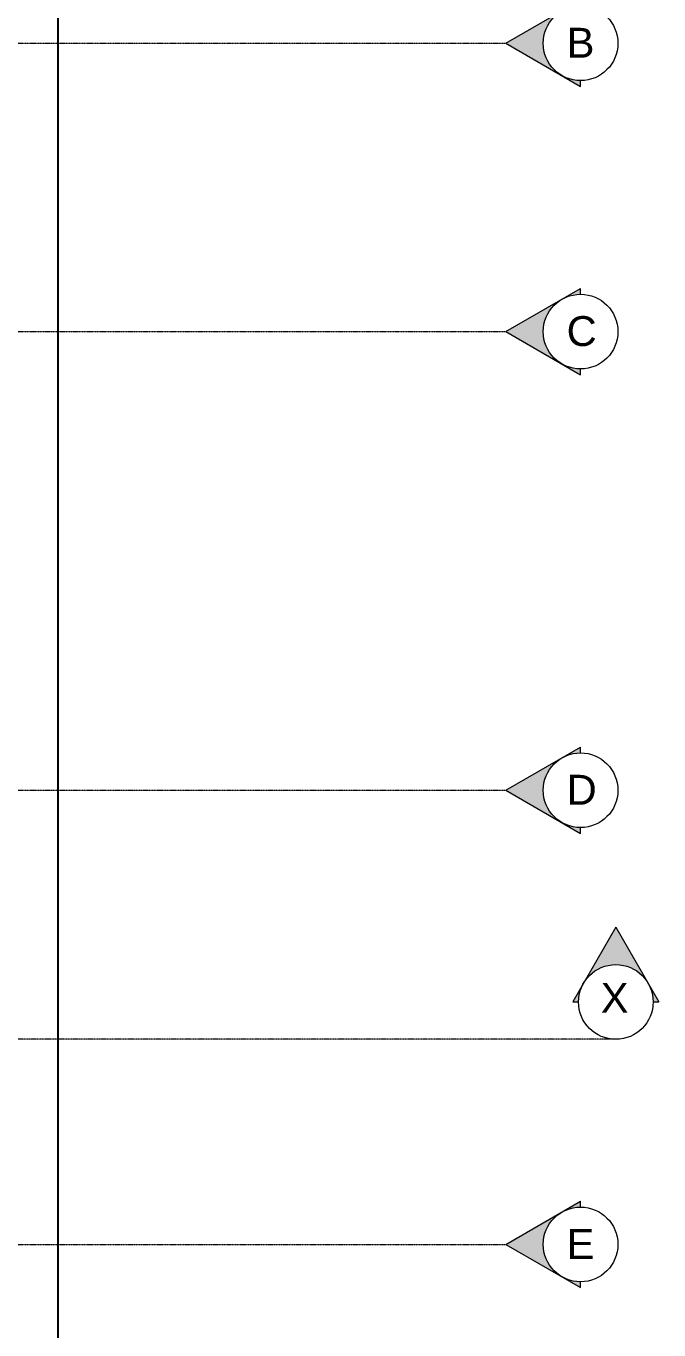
# Model space of a CAD drawing. Header units: millimetres. Extents: x -425671 to 598394, y -194194 to 343585.
# Drawn here: x 59826 to 64064, y 61605 to 70332 of the extents above; entities that cross this region are included whole.
import ezdxf

# ---------------------------------------------------------------- set-up
doc = ezdxf.new("R2010")
doc.units = ezdxf.units.MM
doc.linetypes.add('ACAD_ISO10W100', pattern=[18, 12, -3, 0, -3])
for name, color, linetype, lineweight in [('230mm Wall', 250, 'Continuous', 25), ('C TEXT', 30, 'Continuous', 13), ('Centre line', 30, 'Continuous', 9)]:
    doc.layers.add(name, color=color, linetype=linetype, lineweight=lineweight)
doc.styles.get("Standard").update_dxf_attribs({"font": 'arial.ttf'})

# ---------------------------------------------------------------- blocks, each defined once
blk = doc.blocks.new('CC')
at = {"layer": 'C TEXT', "linetype": 'Continuous', "ltscale": 500}
h = blk.add_hatch(color=253, dxfattribs=at)
h.dxf.hatch_style = 1
edge = h.paths.add_edge_path()
edge.add_arc((2471483780.8, 936793033.5), 250, 180, 240)
edge.add_line((2471483655.8, 936792817), (2471483280.8, 936793033.5))
edge.add_line((2471483280.8, 936793033.5), (2471483655.8, 936793250))
edge.add_arc((2471483780.8, 936793033.5), 250, 120, 180)
h = blk.add_hatch(color=253, dxfattribs=at)
h.dxf.hatch_style = 1
h.paths.add_polyline_path([(2471483780.8, 936792744.8), (2471483780.8, 936792783.5, -0.131652), (2471483655.8, 936792817)])
h.paths.add_polyline_path([(2471483780.8, 936793322.1), (2471483655.8, 936793250, -0.131652), (2471483780.8, 936793283.5)])
for points in [[(2471483280.8, 936793033.5), (2471483780.8, 936793322.1)], [(2471483780.8, 936793283.5), (2471483780.8, 936793322.1)], [(2471483280.8, 936793033.5), (2471483780.8, 936792744.8)], [(2471483780.8, 936792744.8), (2471483780.8, 936792783.5)]]:
    blk.add_lwpolyline(points, dxfattribs=at)
blk.add_circle((2471483780.8, 936793033.5), 250, dxfattribs=at)

msp = doc.modelspace()

# ---------------------------------------------------------------- linework, layer by layer
at = {"layer": '230mm Wall'}
msp.add_lwpolyline([(40039.03, 55061.777), (40039.03, 77101.777), (60039.03, 77101.777), (60039.03, 51101.777), (40039.03, 51101.777), (40039.03, 51561.777)], dxfattribs=at)
at = {"layer": 'Centre line', "linetype": 'ACAD_ISO10W100', "ltscale": 0.6}
for p, q in [((37039.03, 70216.777), (63039.03, 70216.777)), ((37039.03, 68286.777), (63039.03, 68286.777)), ((37039.03, 65216.777), (63039.03, 65216.777)), ((37039.03, 62176.777), (63039.03, 62176.777))]:
    msp.add_line(p, q, dxfattribs=at)
msp.add_lwpolyline([(63775.22, 63550.004), (57278.523, 63550.004), (57278.523, 62960.47), (49359.352, 62960.47), (49359.352, 63632.475), (36289.859, 63632.475)], dxfattribs=at)

# ---------------------------------------------------------------- block references
at = {"layer": 'C TEXT', "linetype": 'Continuous'}
for p in [(-2471420241.769, -936722816.697), (-2471420241.769, -936724746.697), (-2471420241.769, -936727816.697), (-2471420241.769, -936730856.697)]:
    msp.add_blockref('CC', p, dxfattribs=at)
at = {"layer": 'Centre line', "linetype": 'Continuous', "rotation": 270}
msp.add_blockref('CC', (-936729258.254, 2471547580.756), dxfattribs=at)

# ---------------------------------------------------------------- texts
at = {"layer": 'C TEXT', "linetype": 'Continuous', "ltscale": 500, "char_height": 200, "attachment_point": 1}
for s, insert in [('B', (63445.786, 70320.182)), ('C ', (63445.786, 68390.182)), ('D', (63445.786, 65320.182)), ('E', (63445.786, 62280.182))]:
    msp.add_mtext_dynamic_manual_height_columns(s, width=187.8802, gutter_width=12.5, heights=[0], dxfattribs=dict(at, insert=insert))
at = {"layer": 'Centre line', "linetype": 'Continuous', "ltscale": 500, "insert": (63674.109, 63927.021), "char_height": 200, "attachment_point": 1}
msp.add_mtext_dynamic_manual_height_columns('X', width=187.8802, gutter_width=12.5, heights=[0], dxfattribs=at)

doc.saveas('drawing.dxf')
